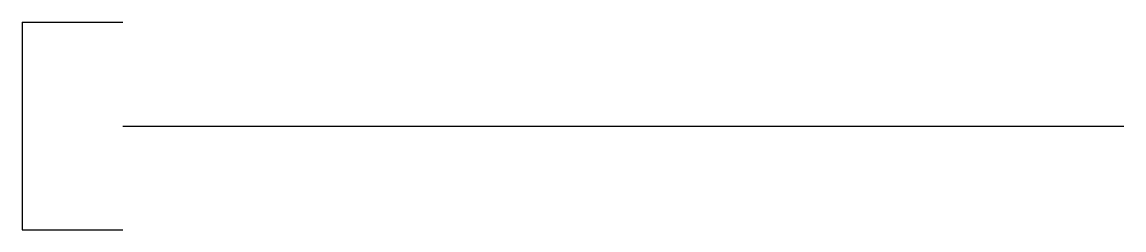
# Model space of a CAD drawing. Header units: metres. Extents: x 22931 to 25607, y -107764 to -107259.
import ezdxf

# ---------------------------------------------------------------- set-up
doc = ezdxf.new("R2010")
doc.units = ezdxf.units.M
doc.layers.add('DET1', color=1, linetype='Continuous')

msp = doc.modelspace()

# ---------------------------------------------------------------- linework, layer by layer
at = {"layer": 'DET1'}
for p, q in [((22931.26, -107258.97), (22931.26, -107764.45)), ((22931.26, -107258.97), (23176.14, -107258.97)), ((23176.14, -107511.71), (25606.97, -107511.71)), ((22931.26, -107764.45), (23176.14, -107764.45))]:
    msp.add_line(p, q, dxfattribs=at)

doc.saveas('drawing.dxf')
